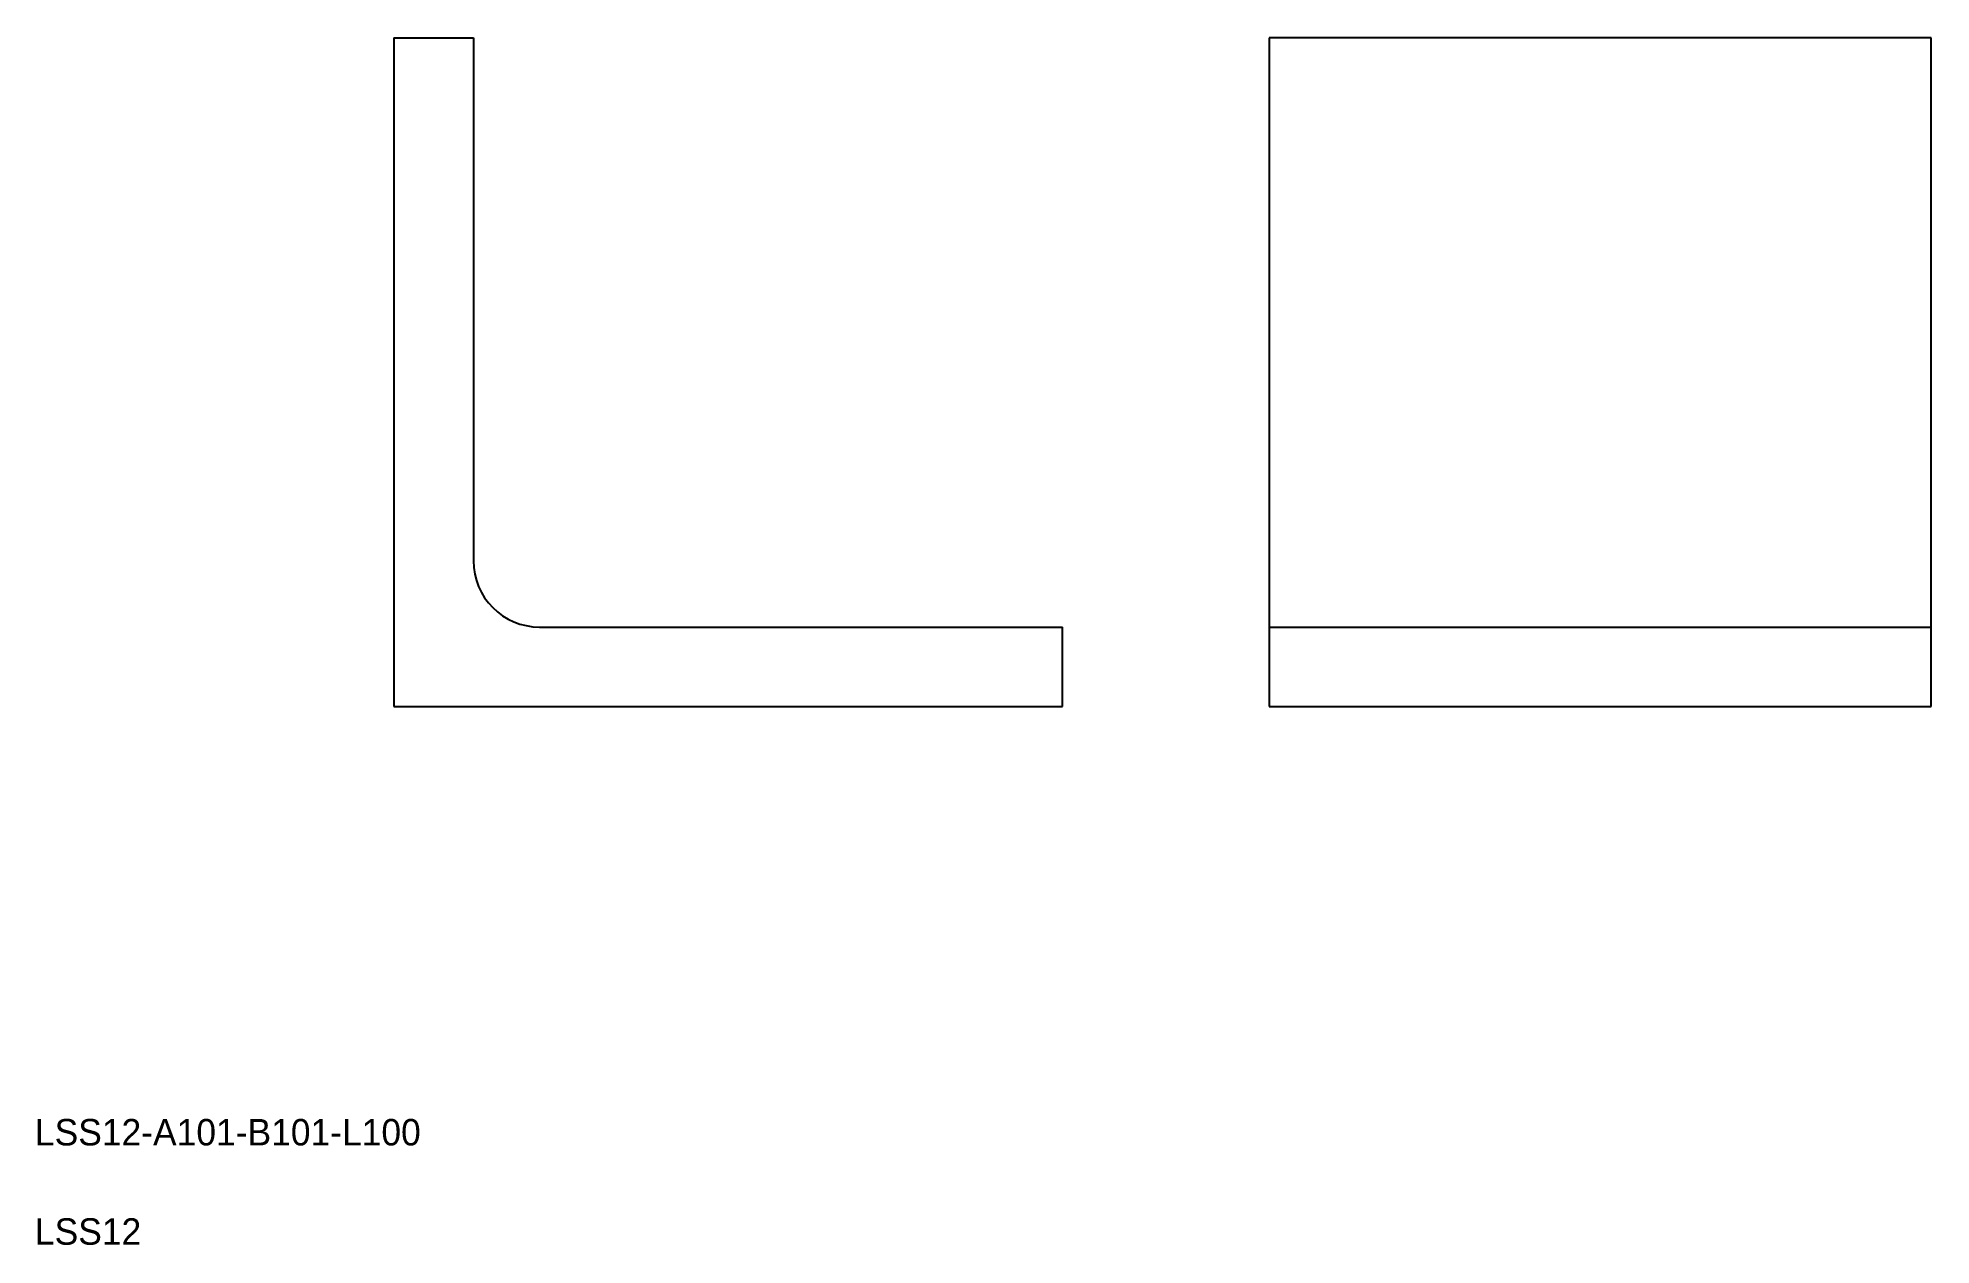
# Model space of a CAD drawing. Extents: x 442 to 728, y 424 to 606.
import ezdxf

# ---------------------------------------------------------------- set-up
doc = ezdxf.new("R2010")
doc.units = 0
doc.layers.get('0').update_dxf_attribs({"linetype": 'CONTINUOUS'})

msp = doc.modelspace()

# ---------------------------------------------------------------- linework, layer by layer
at = {"color": 7, "linetype": 'CONTINUOUS'}
for p, q in [((495.34, 606.36), (495.34, 505.36)), ((495.34, 606.36), (507.34, 606.36)), ((507.34, 606.36), (507.34, 527.36)), ((727.55, 606.36), (627.55, 606.36)), ((627.55, 606.36), (627.55, 505.36)), ((727.55, 505.36), (727.55, 606.36)), ((517.34, 517.36), (596.34, 517.36)), ((596.34, 505.36), (596.34, 517.36)), ((627.55, 517.36), (727.55, 517.36)), ((495.34, 505.36), (596.34, 505.36)), ((627.55, 505.36), (727.55, 505.36))]:
    msp.add_line(p, q, dxfattribs=at)
msp.add_arc((517.34, 527.36), 10, 180, 270, dxfattribs=at)

# ---------------------------------------------------------------- texts
for s, p in [('LSS12-A101-B101-L100', (441.11, 439.04)), ('LSS12', (441.11, 424.04))]:
    msp.add_text(s, height=4).set_placement(p)

doc.saveas('drawing.dxf')
